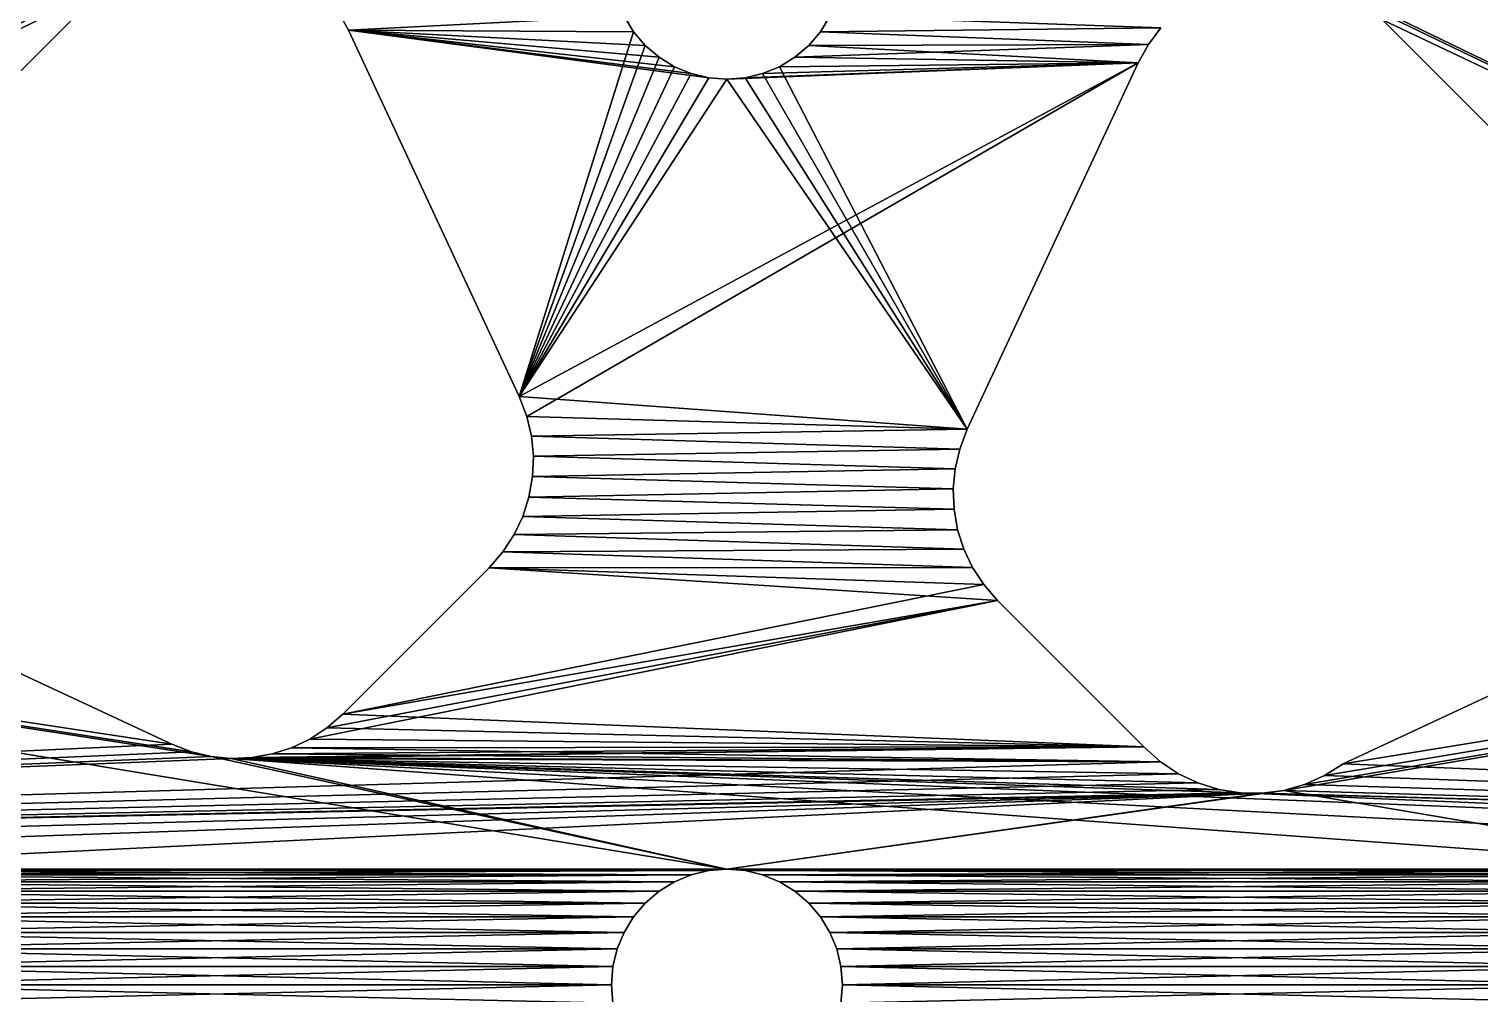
# Model space of a CAD drawing. Header units: millimetres. Extents: x -48.7 to 48.7, y -48.7 to 48.7.
# Drawn here: x -9.21 to 9.94, y -0.12 to 12.61 of the extents above; entities that cross this region are included whole.
import ezdxf

# ---------------------------------------------------------------- set-up
doc = ezdxf.new("R2010")
doc.units = ezdxf.units.MM
doc.header["$LTSCALE"] = 65.185185
for name, color, linetype in [('1', 7, 'CONTINUOUS'), ('101', 7, 'CONTINUOUS'), ('102', 7, 'CONTINUOUS'), ('103', 7, 'CONTINUOUS'), ('104', 7, 'CONTINUOUS'), ('106', 7, 'CONTINUOUS'), ('107', 7, 'CONTINUOUS'), ('108', 7, 'CONTINUOUS'), ('109', 7, 'CONTINUOUS'), ('110', 7, 'CONTINUOUS'), ('111', 7, 'CONTINUOUS'), ('112', 7, 'CONTINUOUS'), ('113', 7, 'CONTINUOUS'), ('114', 7, 'CONTINUOUS'), ('115', 7, 'CONTINUOUS'), ('119', 7, 'CONTINUOUS'), ('125', 7, 'CONTINUOUS'), ('2', 7, 'CONTINUOUS'), ('51', 7, 'CONTINUOUS'), ('67', 7, 'CONTINUOUS'), ('68', 7, 'CONTINUOUS')]:
    doc.layers.add(name, color=color, linetype=linetype)

msp = doc.modelspace()

# ---------------------------------------------------------------- linework, layer by layer
at = {"layer": '1', "linetype": 'CONTINUOUS'}
for points in [[(-7.731, 20.18), (-13.177, 7.97), (-20.125, 7.298), (-7.731, 20.18)], [(-13.063, 8.212), (-13.177, 7.97), (-7.731, 20.18), (-13.063, 8.212)], [(-12.914, 8.44), (-13.063, 8.212), (-7.731, 20.18), (-12.914, 8.44)], [(-12.73, 8.653), (-12.914, 8.44), (-7.731, 20.18), (-12.73, 8.653)], [(-8.221, 13.162), (-12.73, 8.653), (-7.731, 20.18), (-8.221, 13.162)], [(0.239, 20.061), (0.471, 20.117), (20.125, 7.298), (0.239, 20.061)], [(20.125, 7.298), (0.471, 20.117), (7.731, 20.18), (20.125, 7.298)], [(0, 20.042), (0.239, 20.061), (20.125, 7.298), (0, 20.042)], [(8.212, 13.063), (0, 20.042), (20.125, 7.298), (8.212, 13.063)], [(8.44, 12.914), (8.212, 13.063), (20.125, 7.298), (8.44, 12.914)], [(-5.132, 12.838), (-1.359, 12.779), (-4.994, 12.593), (-5.132, 12.838)], [(8.653, 12.73), (8.44, 12.914), (20.125, 7.298), (8.653, 12.73)], [(-1.359, 12.779), (-1.233, 12.573), (-4.994, 12.593), (-1.359, 12.779)], [(1.233, 12.573), (1.359, 12.779), (5.726, 12.624), (1.233, 12.573)], [(13.162, 8.221), (8.653, 12.73), (20.125, 7.298), (13.162, 8.221)], [(-0.471, 12.02), (-0.239, 11.964), (-4.994, 12.593), (-0.471, 12.02)], [(-4.994, 12.593), (-0.239, 11.964), (-2.741, 7.761), (-4.994, 12.593)], [(-0.693, 12.112), (-0.471, 12.02), (-4.994, 12.593), (-0.693, 12.112)], [(-0.895, 12.236), (-0.693, 12.112), (-4.994, 12.593), (-0.895, 12.236)], [(-1.079, 12.393), (-0.895, 12.236), (-4.994, 12.593), (-1.079, 12.393)], [(-1.233, 12.573), (-1.079, 12.393), (-4.994, 12.593), (-1.233, 12.573)], [(1.079, 12.393), (1.233, 12.573), (5.563, 12.406), (1.079, 12.393)], [(5.563, 12.406), (1.233, 12.573), (5.726, 12.624), (5.563, 12.406)], [(0.895, 12.236), (1.079, 12.393), (5.426, 12.161), (0.895, 12.236)], [(5.426, 12.161), (1.079, 12.393), (5.563, 12.406), (5.426, 12.161)], [(0.471, 12.02), (0.693, 12.112), (3.172, 7.329), (0.471, 12.02)], [(0.693, 12.112), (0.895, 12.236), (5.426, 12.161), (0.693, 12.112)], [(3.172, 7.329), (0.693, 12.112), (5.426, 12.161), (3.172, 7.329)], [(-0.239, 11.964), (0, 11.946), (-2.741, 7.761), (-0.239, 11.964)], [(0, 11.946), (3.172, 7.329), (-2.741, 7.761), (0, 11.946)], [(0, 11.946), (0.239, 11.964), (3.172, 7.329), (0, 11.946)], [(0.239, 11.964), (0.471, 12.02), (3.172, 7.329), (0.239, 11.964)], [(-13.47, 1.524), (-43.439, 8.654), (0, 1.524), (-13.47, 1.524)], [(0, 1.524), (-43.439, 8.654), (-6.806, 3.012), (0, 1.524)], [(-6.806, 3.012), (-43.439, 8.654), (-7.068, 3.074), (-6.806, 3.012)], [(-7.068, 3.074), (-43.439, 8.654), (-7.329, 3.172), (-7.068, 3.074)], [(-7.329, 3.172), (-43.439, 8.654), (-12.161, 5.426), (-7.329, 3.172)], [(-2.741, 7.761), (3.172, 7.329), (-2.643, 7.499), (-2.741, 7.761)], [(-2.643, 7.499), (3.172, 7.329), (-2.58, 7.237), (-2.643, 7.499)], [(3.172, 7.329), (3.074, 7.068), (-2.58, 7.237), (3.172, 7.329)], [(-2.58, 7.237), (3.074, 7.068), (-2.555, 6.974), (-2.58, 7.237)], [(-2.555, 6.974), (3.012, 6.806), (-2.566, 6.704), (-2.555, 6.974)], [(3.074, 7.068), (3.012, 6.806), (-2.555, 6.974), (3.074, 7.068)], [(-2.566, 6.704), (2.986, 6.542), (-2.614, 6.434), (-2.566, 6.704)], [(3.012, 6.806), (2.986, 6.542), (-2.566, 6.704), (3.012, 6.806)], [(2.986, 6.542), (2.997, 6.273), (-2.614, 6.434), (2.986, 6.542)], [(-2.614, 6.434), (2.997, 6.273), (-2.695, 6.177), (-2.614, 6.434)], [(-2.695, 6.177), (3.045, 6.003), (-2.809, 5.938), (-2.695, 6.177)], [(2.997, 6.273), (3.045, 6.003), (-2.695, 6.177), (2.997, 6.273)], [(-2.809, 5.938), (3.126, 5.746), (-2.958, 5.713), (-2.809, 5.938)], [(3.045, 6.003), (3.126, 5.746), (-2.809, 5.938), (3.045, 6.003)], [(3.126, 5.746), (3.241, 5.507), (-2.958, 5.713), (3.126, 5.746)], [(-2.958, 5.713), (3.241, 5.507), (-3.14, 5.501), (-2.958, 5.713)], [(-3.14, 5.501), (3.571, 5.07), (-5.07, 3.571), (-3.14, 5.501)], [(3.241, 5.507), (3.389, 5.282), (-3.14, 5.501), (3.241, 5.507)], [(3.389, 5.282), (3.571, 5.07), (-3.14, 5.501), (3.389, 5.282)], [(3.571, 5.07), (5.501, 3.14), (-5.07, 3.571), (3.571, 5.07)], [(12.593, 4.994), (43.2, 1.524), (8.135, 2.915), (12.593, 4.994)], [(-5.07, 3.571), (5.501, 3.14), (-5.282, 3.389), (-5.07, 3.571)], [(-5.282, 3.389), (5.501, 3.14), (-5.507, 3.241), (-5.282, 3.389)], [(-5.746, 3.126), (5.721, 2.943), (-6.003, 3.045), (-5.746, 3.126)], [(-5.507, 3.241), (5.501, 3.14), (-5.746, 3.126), (-5.507, 3.241)], [(5.501, 3.14), (5.721, 2.943), (-5.746, 3.126), (5.501, 3.14)], [(-6.542, 2.986), (0, 1.524), (-6.806, 3.012), (-6.542, 2.986)], [(-6.273, 2.997), (5.721, 2.943), (-6.542, 2.986), (-6.273, 2.997)], [(30.5, 1.524), (21.567, 1.524), (-6.542, 2.986), (30.5, 1.524)], [(21.567, 1.524), (13.47, 1.524), (-6.542, 2.986), (21.567, 1.524)], [(6.776, 2.531), (30.5, 1.524), (-6.542, 2.986), (6.776, 2.531)], [(13.47, 1.524), (0, 1.524), (-6.542, 2.986), (13.47, 1.524)], [(6.492, 2.576), (6.776, 2.531), (-6.542, 2.986), (6.492, 2.576)], [(6.214, 2.662), (6.492, 2.576), (-6.542, 2.986), (6.214, 2.662)], [(5.958, 2.784), (6.214, 2.662), (-6.542, 2.986), (5.958, 2.784)], [(5.721, 2.943), (5.958, 2.784), (-6.542, 2.986), (5.721, 2.943)], [(-6.003, 3.045), (5.721, 2.943), (-6.273, 2.997), (-6.003, 3.045)], [(8.135, 2.915), (43.2, 1.524), (7.885, 2.759), (8.135, 2.915)], [(7.885, 2.759), (43.2, 1.524), (7.625, 2.643), (7.885, 2.759)], [(43.2, 1.524), (30.5, 1.524), (6.776, 2.531), (43.2, 1.524)], [(7.063, 2.528), (43.2, 1.524), (6.776, 2.531), (7.063, 2.528)], [(7.351, 2.565), (43.2, 1.524), (7.063, 2.528), (7.351, 2.565)], [(7.625, 2.643), (43.2, 1.524), (7.351, 2.565), (7.625, 2.643)], [(-13.231, 1.506), (-13.47, 1.524), (-0.239, 1.506), (-13.231, 1.506)], [(-0.239, 1.506), (-13.47, 1.524), (0, 1.524), (-0.239, 1.506)], [(-13, 1.45), (-13.231, 1.506), (-0.471, 1.45), (-13, 1.45)], [(-0.471, 1.45), (-13.231, 1.506), (-0.239, 1.506), (-0.471, 1.45)], [(-12.777, 1.358), (-13, 1.45), (-0.693, 1.358), (-12.777, 1.358)], [(-0.693, 1.358), (-13, 1.45), (-0.471, 1.45), (-0.693, 1.358)], [(-12.575, 1.234), (-12.777, 1.358), (-0.895, 1.234), (-12.575, 1.234)], [(-0.895, 1.234), (-12.777, 1.358), (-0.693, 1.358), (-0.895, 1.234)], [(13.47, 1.524), (13.231, 1.506), (0, 1.524), (13.47, 1.524)], [(0, 1.524), (13.231, 1.506), (0.239, 1.506), (0, 1.524)], [(13.231, 1.506), (13, 1.45), (0.239, 1.506), (13.231, 1.506)], [(0.239, 1.506), (13, 1.45), (0.471, 1.45), (0.239, 1.506)], [(13, 1.45), (12.777, 1.358), (0.471, 1.45), (13, 1.45)], [(0.471, 1.45), (12.777, 1.358), (0.693, 1.358), (0.471, 1.45)], [(12.777, 1.358), (12.575, 1.234), (0.693, 1.358), (12.777, 1.358)], [(0.693, 1.358), (12.575, 1.234), (0.895, 1.234), (0.693, 1.358)], [(-12.392, 1.077), (-12.575, 1.234), (-1.079, 1.077), (-12.392, 1.077)], [(-1.079, 1.077), (-12.575, 1.234), (-0.895, 1.234), (-1.079, 1.077)], [(12.575, 1.234), (12.392, 1.077), (0.895, 1.234), (12.575, 1.234)], [(0.895, 1.234), (12.392, 1.077), (1.079, 1.077), (0.895, 1.234)], [(-12.237, 0.897), (-12.392, 1.077), (-1.233, 0.897), (-12.237, 0.897)], [(-1.233, 0.897), (-12.392, 1.077), (-1.079, 1.077), (-1.233, 0.897)], [(12.392, 1.077), (12.237, 0.897), (1.079, 1.077), (12.392, 1.077)], [(1.079, 1.077), (12.237, 0.897), (1.233, 0.897), (1.079, 1.077)], [(-12.112, 0.691), (-12.237, 0.897), (-1.359, 0.691), (-12.112, 0.691)], [(-1.359, 0.691), (-12.237, 0.897), (-1.233, 0.897), (-1.359, 0.691)], [(12.237, 0.897), (12.112, 0.691), (1.233, 0.897), (12.237, 0.897)], [(1.233, 0.897), (12.112, 0.691), (1.359, 0.691), (1.233, 0.897)], [(-12.02, 0.472), (-12.112, 0.691), (-1.45, 0.472), (-12.02, 0.472)], [(-1.45, 0.472), (-12.112, 0.691), (-1.359, 0.691), (-1.45, 0.472)], [(12.112, 0.691), (12.02, 0.472), (1.359, 0.691), (12.112, 0.691)], [(1.359, 0.691), (12.02, 0.472), (1.45, 0.472), (1.359, 0.691)], [(-11.965, 0.242), (-12.02, 0.472), (-1.505, 0.242), (-11.965, 0.242)], [(-1.505, 0.242), (-12.02, 0.472), (-1.45, 0.472), (-1.505, 0.242)], [(12.02, 0.472), (11.965, 0.242), (1.45, 0.472), (12.02, 0.472)], [(1.45, 0.472), (11.965, 0.242), (1.505, 0.242), (1.45, 0.472)], [(-11.945, 0), (-11.965, 0.242), (-1.525, 0), (-11.945, 0)], [(-1.525, 0), (-11.965, 0.242), (-1.505, 0.242), (-1.525, 0)], [(11.965, 0.242), (11.945, 0), (1.505, 0.242), (11.965, 0.242)], [(11.945, 0), (1.525, 0), (1.505, 0.242), (11.945, 0)], [(-11.965, -0.242), (-11.945, 0), (-1.505, -0.242), (-11.965, -0.242)], [(-1.505, -0.242), (-11.945, 0), (-1.525, 0), (-1.505, -0.242)], [(1.525, 0), (11.965, -0.242), (1.505, -0.242), (1.525, 0)], [(11.945, 0), (11.965, -0.242), (1.525, 0), (11.945, 0)]]:
    msp.add_3dface(points, dxfattribs=at)
at = {"layer": '101', "linetype": 'CONTINUOUS'}
for points in [[(3.074, 7.068), (3.172, 7.329), (3.074, 7.068, 3.175), (3.074, 7.068)], [(3.172, 7.329), (3.172, 7.329, 3.175), (3.074, 7.068, 3.175), (3.172, 7.329)], [(3.012, 6.806), (3.074, 7.068), (3.012, 6.806, 3.175), (3.012, 6.806)], [(3.074, 7.068), (3.074, 7.068, 3.175), (3.012, 6.806, 3.175), (3.074, 7.068)], [(2.986, 6.542), (3.012, 6.806), (2.986, 6.542, 3.175), (2.986, 6.542)], [(3.012, 6.806), (3.012, 6.806, 3.175), (2.986, 6.542, 3.175), (3.012, 6.806)], [(2.997, 6.273), (2.986, 6.542), (2.997, 6.273, 3.175), (2.997, 6.273)], [(2.986, 6.542), (2.986, 6.542, 3.175), (2.997, 6.273, 3.175), (2.986, 6.542)], [(3.045, 6.003), (2.997, 6.273), (3.045, 6.003, 3.175), (3.045, 6.003)], [(2.997, 6.273), (2.997, 6.273, 3.175), (3.045, 6.003, 3.175), (2.997, 6.273)], [(3.126, 5.746), (3.045, 6.003), (3.126, 5.746, 3.175), (3.126, 5.746)], [(3.045, 6.003), (3.045, 6.003, 3.175), (3.126, 5.746, 3.175), (3.045, 6.003)], [(3.241, 5.507), (3.126, 5.746), (3.241, 5.507, 3.175), (3.241, 5.507)], [(3.126, 5.746), (3.126, 5.746, 3.175), (3.241, 5.507, 3.175), (3.126, 5.746)], [(3.389, 5.282), (3.241, 5.507), (3.389, 5.282, 3.175), (3.389, 5.282)], [(3.241, 5.507), (3.241, 5.507, 3.175), (3.389, 5.282, 3.175), (3.241, 5.507)], [(3.571, 5.07), (3.389, 5.282), (3.571, 5.07, 3.175), (3.571, 5.07)], [(3.571, 5.07, 3.175), (3.389, 5.282), (3.389, 5.282, 3.175), (3.571, 5.07, 3.175)]]:
    msp.add_3dface(points, dxfattribs=at)
at = {"layer": '102', "linetype": 'CONTINUOUS'}
for points in [[(3.172, 7.329), (5.426, 12.161), (3.172, 7.329, 3.175), (3.172, 7.329)], [(5.426, 12.161), (5.426, 12.161, 3.175), (3.172, 7.329, 3.175), (5.426, 12.161)]]:
    msp.add_3dface(points, dxfattribs=at)
at = {"layer": '103', "linetype": 'CONTINUOUS'}
for points in [[(5.563, 12.406), (5.726, 12.624), (5.563, 12.406, 3.175), (5.563, 12.406)], [(5.726, 12.624), (5.726, 12.624, 3.175), (5.563, 12.406, 3.175), (5.726, 12.624)], [(5.426, 12.161), (5.563, 12.406), (5.426, 12.161, 3.175), (5.426, 12.161)], [(5.563, 12.406), (5.563, 12.406, 3.175), (5.426, 12.161, 3.175), (5.563, 12.406)]]:
    msp.add_3dface(points, dxfattribs=at)
at = {"layer": '104', "linetype": 'CONTINUOUS'}
for points in [[(8.653, 12.73), (13.162, 8.221), (8.653, 12.73, 3.175), (8.653, 12.73)], [(13.162, 8.221), (13.162, 8.221, 3.175), (8.653, 12.73, 3.175), (13.162, 8.221)]]:
    msp.add_3dface(points, dxfattribs=at)
at = {"layer": '106', "linetype": 'CONTINUOUS'}
for points in [[(12.593, 4.994), (8.135, 2.915), (12.593, 4.994, 3.175), (12.593, 4.994)], [(8.135, 2.915), (8.135, 2.915, 3.175), (12.593, 4.994, 3.175), (8.135, 2.915)]]:
    msp.add_3dface(points, dxfattribs=at)
at = {"layer": '107', "linetype": 'CONTINUOUS'}
for points in [[(5.721, 2.943), (5.501, 3.14), (5.721, 2.943, 3.175), (5.721, 2.943)], [(5.501, 3.14), (5.501, 3.14, 3.175), (5.721, 2.943, 3.175), (5.501, 3.14)], [(5.958, 2.784), (5.721, 2.943), (5.958, 2.784, 3.175), (5.958, 2.784)], [(5.721, 2.943), (5.721, 2.943, 3.175), (5.958, 2.784, 3.175), (5.721, 2.943)], [(8.135, 2.915), (7.885, 2.759), (8.135, 2.915, 3.175), (8.135, 2.915)], [(7.885, 2.759), (7.885, 2.759, 3.175), (8.135, 2.915, 3.175), (7.885, 2.759)], [(6.214, 2.662), (5.958, 2.784), (6.214, 2.662, 3.175), (6.214, 2.662)], [(5.958, 2.784), (5.958, 2.784, 3.175), (6.214, 2.662, 3.175), (5.958, 2.784)], [(7.885, 2.759), (7.625, 2.643), (7.885, 2.759, 3.175), (7.885, 2.759)], [(7.625, 2.643), (7.625, 2.643, 3.175), (7.885, 2.759, 3.175), (7.625, 2.643)], [(6.492, 2.576), (6.214, 2.662), (6.492, 2.576, 3.175), (6.492, 2.576)], [(6.214, 2.662), (6.214, 2.662, 3.175), (6.492, 2.576, 3.175), (6.214, 2.662)], [(6.776, 2.531), (6.492, 2.576), (6.776, 2.531, 3.175), (6.776, 2.531)], [(6.492, 2.576), (6.492, 2.576, 3.175), (6.776, 2.531, 3.175), (6.492, 2.576)], [(7.063, 2.528), (6.776, 2.531), (7.063, 2.528, 3.175), (7.063, 2.528)], [(6.776, 2.531), (6.776, 2.531, 3.175), (7.063, 2.528, 3.175), (6.776, 2.531)], [(7.351, 2.565), (7.063, 2.528), (7.351, 2.565, 3.175), (7.351, 2.565)], [(7.063, 2.528), (7.063, 2.528, 3.175), (7.351, 2.565, 3.175), (7.063, 2.528)], [(7.625, 2.643), (7.351, 2.565), (7.625, 2.643, 3.175), (7.625, 2.643)], [(7.351, 2.565), (7.351, 2.565, 3.175), (7.625, 2.643, 3.175), (7.351, 2.565)]]:
    msp.add_3dface(points, dxfattribs=at)
at = {"layer": '108', "linetype": 'CONTINUOUS'}
for points in [[(5.501, 3.14), (3.571, 5.07), (3.571, 5.07, 3.175), (5.501, 3.14)], [(5.501, 3.14), (3.571, 5.07, 3.175), (5.501, 3.14, 3.175), (5.501, 3.14)]]:
    msp.add_3dface(points, dxfattribs=at)
at = {"layer": '109', "linetype": 'CONTINUOUS'}
for points in [[(-12.73, 8.653), (-8.221, 13.162), (-12.73, 8.653, 3.175), (-12.73, 8.653)], [(-12.73, 8.653, 3.175), (-8.221, 13.162), (-8.221, 13.162, 3.175), (-12.73, 8.653, 3.175)]]:
    msp.add_3dface(points, dxfattribs=at)
at = {"layer": '110', "linetype": 'CONTINUOUS'}
for points in [[(-5.132, 12.838), (-4.994, 12.593), (-5.132, 12.838, 3.175), (-5.132, 12.838)], [(-4.994, 12.593), (-4.994, 12.593, 3.175), (-5.132, 12.838, 3.175), (-4.994, 12.593)]]:
    msp.add_3dface(points, dxfattribs=at)
at = {"layer": '111', "linetype": 'CONTINUOUS'}
for points in [[(-4.994, 12.593), (-2.741, 7.761), (-4.994, 12.593, 3.175), (-4.994, 12.593)], [(-2.741, 7.761), (-2.741, 7.761, 3.175), (-4.994, 12.593, 3.175), (-2.741, 7.761)]]:
    msp.add_3dface(points, dxfattribs=at)
at = {"layer": '112', "linetype": 'CONTINUOUS'}
for points in [[(-2.741, 7.761), (-2.643, 7.499), (-2.741, 7.761, 3.175), (-2.741, 7.761)], [(-2.643, 7.499), (-2.643, 7.499, 3.175), (-2.741, 7.761, 3.175), (-2.643, 7.499)], [(-2.643, 7.499), (-2.58, 7.237), (-2.643, 7.499, 3.175), (-2.643, 7.499)], [(-2.58, 7.237), (-2.58, 7.237, 3.175), (-2.643, 7.499, 3.175), (-2.58, 7.237)], [(-2.58, 7.237), (-2.555, 6.974), (-2.58, 7.237, 3.175), (-2.58, 7.237)], [(-2.555, 6.974), (-2.555, 6.974, 3.175), (-2.58, 7.237, 3.175), (-2.555, 6.974)], [(-2.555, 6.974), (-2.566, 6.704), (-2.555, 6.974, 3.175), (-2.555, 6.974)], [(-2.566, 6.704), (-2.566, 6.704, 3.175), (-2.555, 6.974, 3.175), (-2.566, 6.704)], [(-2.566, 6.704), (-2.614, 6.434), (-2.566, 6.704, 3.175), (-2.566, 6.704)], [(-2.614, 6.434), (-2.614, 6.434, 3.175), (-2.566, 6.704, 3.175), (-2.614, 6.434)], [(-2.614, 6.434), (-2.695, 6.177), (-2.614, 6.434, 3.175), (-2.614, 6.434)], [(-2.695, 6.177), (-2.695, 6.177, 3.175), (-2.614, 6.434, 3.175), (-2.695, 6.177)], [(-2.695, 6.177), (-2.809, 5.938), (-2.695, 6.177, 3.175), (-2.695, 6.177)], [(-2.809, 5.938), (-2.809, 5.938, 3.175), (-2.695, 6.177, 3.175), (-2.809, 5.938)], [(-2.809, 5.938), (-2.958, 5.713), (-2.809, 5.938, 3.175), (-2.809, 5.938)], [(-2.958, 5.713), (-2.958, 5.713, 3.175), (-2.809, 5.938, 3.175), (-2.958, 5.713)], [(-2.958, 5.713), (-3.14, 5.501), (-2.958, 5.713, 3.175), (-2.958, 5.713)], [(-3.14, 5.501), (-3.14, 5.501, 3.175), (-2.958, 5.713, 3.175), (-3.14, 5.501)]]:
    msp.add_3dface(points, dxfattribs=at)
at = {"layer": '113', "linetype": 'CONTINUOUS'}
for points in [[(-3.14, 5.501), (-5.07, 3.571), (-5.07, 3.571, 3.175), (-3.14, 5.501)], [(-3.14, 5.501), (-5.07, 3.571, 3.175), (-3.14, 5.501, 3.175), (-3.14, 5.501)]]:
    msp.add_3dface(points, dxfattribs=at)
at = {"layer": '114', "linetype": 'CONTINUOUS'}
for points in [[(-5.07, 3.571), (-5.282, 3.389), (-5.07, 3.571, 3.175), (-5.07, 3.571)], [(-5.282, 3.389), (-5.282, 3.389, 3.175), (-5.07, 3.571, 3.175), (-5.282, 3.389)], [(-5.282, 3.389), (-5.507, 3.241), (-5.282, 3.389, 3.175), (-5.282, 3.389)], [(-5.507, 3.241), (-5.507, 3.241, 3.175), (-5.282, 3.389, 3.175), (-5.507, 3.241)], [(-7.068, 3.074), (-7.329, 3.172), (-7.068, 3.074, 3.175), (-7.068, 3.074)], [(-7.329, 3.172), (-7.329, 3.172, 3.175), (-7.068, 3.074, 3.175), (-7.329, 3.172)], [(-6.806, 3.012), (-7.068, 3.074), (-6.806, 3.012, 3.175), (-6.806, 3.012)], [(-7.068, 3.074), (-7.068, 3.074, 3.175), (-6.806, 3.012, 3.175), (-7.068, 3.074)], [(-5.746, 3.126), (-6.003, 3.045), (-5.746, 3.126, 3.175), (-5.746, 3.126)], [(-6.003, 3.045), (-6.003, 3.045, 3.175), (-5.746, 3.126, 3.175), (-6.003, 3.045)], [(-5.507, 3.241), (-5.746, 3.126), (-5.507, 3.241, 3.175), (-5.507, 3.241)], [(-5.746, 3.126), (-5.746, 3.126, 3.175), (-5.507, 3.241, 3.175), (-5.746, 3.126)], [(-6.542, 2.986), (-6.806, 3.012), (-6.542, 2.986, 3.175), (-6.542, 2.986)], [(-6.806, 3.012), (-6.806, 3.012, 3.175), (-6.542, 2.986, 3.175), (-6.806, 3.012)], [(-6.273, 2.997), (-6.542, 2.986), (-6.273, 2.997, 3.175), (-6.273, 2.997)], [(-6.542, 2.986), (-6.542, 2.986, 3.175), (-6.273, 2.997, 3.175), (-6.542, 2.986)], [(-6.003, 3.045), (-6.273, 2.997), (-6.003, 3.045, 3.175), (-6.003, 3.045)], [(-6.273, 2.997), (-6.273, 2.997, 3.175), (-6.003, 3.045, 3.175), (-6.273, 2.997)]]:
    msp.add_3dface(points, dxfattribs=at)
at = {"layer": '115', "linetype": 'CONTINUOUS'}
for points in [[(-7.329, 3.172), (-12.161, 5.426), (-7.329, 3.172, 3.175), (-7.329, 3.172)], [(-12.161, 5.426), (-12.161, 5.426, 3.175), (-7.329, 3.172, 3.175), (-12.161, 5.426)]]:
    msp.add_3dface(points, dxfattribs=at)
at = {"layer": '119', "linetype": 'CONTINUOUS'}
for points in [[(-7.731, 20.18), (-20.125, 7.298), (-7.731, 20.18, 3.175), (-7.731, 20.18)], [(-20.125, 7.298), (-20.125, 7.298, 3.175), (-7.731, 20.18, 3.175), (-20.125, 7.298)]]:
    msp.add_3dface(points, dxfattribs=at)
at = {"layer": '125', "linetype": 'CONTINUOUS'}
for points in [[(20.125, 7.298), (7.731, 20.18), (20.125, 7.298, 3.175), (20.125, 7.298)], [(20.125, 7.298, 3.175), (7.731, 20.18), (7.731, 20.18, 3.175), (20.125, 7.298, 3.175)]]:
    msp.add_3dface(points, dxfattribs=at)
at = {"layer": '2', "linetype": 'CONTINUOUS'}
for points in [[(-20.125, 7.298, 3.175), (-0.471, 20.117, 3.175), (-7.731, 20.18, 3.175), (-20.125, 7.298, 3.175)], [(-0.239, 20.061, 3.175), (-0.471, 20.117, 3.175), (-20.125, 7.298, 3.175), (-0.239, 20.061, 3.175)], [(13.494, 7.781, 3.175), (13.609, 7.539, 3.175), (7.731, 20.18, 3.175), (13.494, 7.781, 3.175)], [(13.609, 7.539, 3.175), (20.125, 7.298, 3.175), (7.731, 20.18, 3.175), (13.609, 7.539, 3.175)], [(13.345, 8.008, 3.175), (13.494, 7.781, 3.175), (7.731, 20.18, 3.175), (13.345, 8.008, 3.175)], [(13.162, 8.221, 3.175), (13.345, 8.008, 3.175), (7.731, 20.18, 3.175), (13.162, 8.221, 3.175)], [(8.653, 12.73, 3.175), (13.162, 8.221, 3.175), (7.731, 20.18, 3.175), (8.653, 12.73, 3.175)], [(0, 20.042, 3.175), (-0.239, 20.061, 3.175), (-20.125, 7.298, 3.175), (0, 20.042, 3.175)], [(-7.781, 13.494, 3.175), (0, 20.042, 3.175), (-20.125, 7.298, 3.175), (-7.781, 13.494, 3.175)], [(-8.008, 13.345, 3.175), (-7.781, 13.494, 3.175), (-20.125, 7.298, 3.175), (-8.008, 13.345, 3.175)], [(-8.221, 13.162, 3.175), (-8.008, 13.345, 3.175), (-20.125, 7.298, 3.175), (-8.221, 13.162, 3.175)], [(-12.73, 8.653, 3.175), (-8.221, 13.162, 3.175), (-20.125, 7.298, 3.175), (-12.73, 8.653, 3.175)], [(-4.994, 12.593, 3.175), (-1.359, 12.779, 3.175), (-5.132, 12.838, 3.175), (-4.994, 12.593, 3.175)], [(-1.233, 12.573, 3.175), (-1.359, 12.779, 3.175), (-4.994, 12.593, 3.175), (-1.233, 12.573, 3.175)], [(1.359, 12.779, 3.175), (1.233, 12.573, 3.175), (5.726, 12.624, 3.175), (1.359, 12.779, 3.175)], [(-2.741, 7.761, 3.175), (-1.233, 12.573, 3.175), (-4.994, 12.593, 3.175), (-2.741, 7.761, 3.175)], [(-1.079, 12.393, 3.175), (-1.233, 12.573, 3.175), (-2.741, 7.761, 3.175), (-1.079, 12.393, 3.175)], [(1.233, 12.573, 3.175), (1.079, 12.393, 3.175), (5.563, 12.406, 3.175), (1.233, 12.573, 3.175)], [(5.726, 12.624, 3.175), (1.233, 12.573, 3.175), (5.563, 12.406, 3.175), (5.726, 12.624, 3.175)], [(-0.895, 12.236, 3.175), (-1.079, 12.393, 3.175), (-2.741, 7.761, 3.175), (-0.895, 12.236, 3.175)], [(1.079, 12.393, 3.175), (0.895, 12.236, 3.175), (5.563, 12.406, 3.175), (1.079, 12.393, 3.175)], [(5.563, 12.406, 3.175), (0.895, 12.236, 3.175), (5.426, 12.161, 3.175), (5.563, 12.406, 3.175)], [(-0.693, 12.112, 3.175), (-0.895, 12.236, 3.175), (-2.741, 7.761, 3.175), (-0.693, 12.112, 3.175)], [(5.426, 12.161, 3.175), (0, 11.946, 3.175), (-2.741, 7.761, 3.175), (5.426, 12.161, 3.175)], [(-2.643, 7.499, 3.175), (5.426, 12.161, 3.175), (-2.741, 7.761, 3.175), (-2.643, 7.499, 3.175)], [(-0.471, 12.02, 3.175), (-0.693, 12.112, 3.175), (-2.741, 7.761, 3.175), (-0.471, 12.02, 3.175)], [(3.172, 7.329, 3.175), (5.426, 12.161, 3.175), (-2.643, 7.499, 3.175), (3.172, 7.329, 3.175)], [(0.239, 11.964, 3.175), (0, 11.946, 3.175), (5.426, 12.161, 3.175), (0.239, 11.964, 3.175)], [(0.471, 12.02, 3.175), (0.239, 11.964, 3.175), (5.426, 12.161, 3.175), (0.471, 12.02, 3.175)], [(0.693, 12.112, 3.175), (0.471, 12.02, 3.175), (5.426, 12.161, 3.175), (0.693, 12.112, 3.175)], [(0.895, 12.236, 3.175), (0.693, 12.112, 3.175), (5.426, 12.161, 3.175), (0.895, 12.236, 3.175)], [(-0.239, 11.964, 3.175), (-0.471, 12.02, 3.175), (-2.741, 7.761, 3.175), (-0.239, 11.964, 3.175)], [(0, 11.946, 3.175), (-0.239, 11.964, 3.175), (-2.741, 7.761, 3.175), (0, 11.946, 3.175)], [(13.47, 1.524, 3.175), (43.439, 8.654, 3.175), (7.351, 2.565, 3.175), (13.47, 1.524, 3.175)], [(7.351, 2.565, 3.175), (43.439, 8.654, 3.175), (7.625, 2.643, 3.175), (7.351, 2.565, 3.175)], [(7.625, 2.643, 3.175), (43.439, 8.654, 3.175), (7.885, 2.759, 3.175), (7.625, 2.643, 3.175)], [(7.885, 2.759, 3.175), (43.439, 8.654, 3.175), (8.135, 2.915, 3.175), (7.885, 2.759, 3.175)], [(8.135, 2.915, 3.175), (43.439, 8.654, 3.175), (12.593, 4.994, 3.175), (8.135, 2.915, 3.175)], [(-2.58, 7.237, 3.175), (3.172, 7.329, 3.175), (-2.643, 7.499, 3.175), (-2.58, 7.237, 3.175)], [(3.074, 7.068, 3.175), (3.172, 7.329, 3.175), (-2.58, 7.237, 3.175), (3.074, 7.068, 3.175)], [(-2.555, 6.974, 3.175), (3.074, 7.068, 3.175), (-2.58, 7.237, 3.175), (-2.555, 6.974, 3.175)], [(-2.566, 6.704, 3.175), (3.012, 6.806, 3.175), (-2.555, 6.974, 3.175), (-2.566, 6.704, 3.175)], [(3.012, 6.806, 3.175), (3.074, 7.068, 3.175), (-2.555, 6.974, 3.175), (3.012, 6.806, 3.175)], [(-2.614, 6.434, 3.175), (2.986, 6.542, 3.175), (-2.566, 6.704, 3.175), (-2.614, 6.434, 3.175)], [(2.986, 6.542, 3.175), (3.012, 6.806, 3.175), (-2.566, 6.704, 3.175), (2.986, 6.542, 3.175)], [(2.997, 6.273, 3.175), (2.986, 6.542, 3.175), (-2.614, 6.434, 3.175), (2.997, 6.273, 3.175)], [(-2.695, 6.177, 3.175), (2.997, 6.273, 3.175), (-2.614, 6.434, 3.175), (-2.695, 6.177, 3.175)], [(-2.809, 5.938, 3.175), (3.045, 6.003, 3.175), (-2.695, 6.177, 3.175), (-2.809, 5.938, 3.175)], [(3.045, 6.003, 3.175), (2.997, 6.273, 3.175), (-2.695, 6.177, 3.175), (3.045, 6.003, 3.175)], [(-2.958, 5.713, 3.175), (3.126, 5.746, 3.175), (-2.809, 5.938, 3.175), (-2.958, 5.713, 3.175)], [(3.126, 5.746, 3.175), (3.045, 6.003, 3.175), (-2.809, 5.938, 3.175), (3.126, 5.746, 3.175)], [(3.241, 5.507, 3.175), (3.126, 5.746, 3.175), (-2.958, 5.713, 3.175), (3.241, 5.507, 3.175)], [(-3.14, 5.501, 3.175), (3.241, 5.507, 3.175), (-2.958, 5.713, 3.175), (-3.14, 5.501, 3.175)], [(-12.161, 5.426, 3.175), (-43.2, 1.524, 3.175), (-7.329, 3.172, 3.175), (-12.161, 5.426, 3.175)], [(-5.07, 3.571, 3.175), (3.389, 5.282, 3.175), (-3.14, 5.501, 3.175), (-5.07, 3.571, 3.175)], [(3.389, 5.282, 3.175), (3.241, 5.507, 3.175), (-3.14, 5.501, 3.175), (3.389, 5.282, 3.175)], [(3.571, 5.07, 3.175), (3.389, 5.282, 3.175), (-5.07, 3.571, 3.175), (3.571, 5.07, 3.175)], [(5.501, 3.14, 3.175), (3.571, 5.07, 3.175), (-5.507, 3.241, 3.175), (5.501, 3.14, 3.175)], [(-5.507, 3.241, 3.175), (3.571, 5.07, 3.175), (-5.282, 3.389, 3.175), (-5.507, 3.241, 3.175)], [(-5.282, 3.389, 3.175), (3.571, 5.07, 3.175), (-5.07, 3.571, 3.175), (-5.282, 3.389, 3.175)], [(-7.329, 3.172, 3.175), (-43.2, 1.524, 3.175), (-7.068, 3.074, 3.175), (-7.329, 3.172, 3.175)], [(-7.068, 3.074, 3.175), (-43.2, 1.524, 3.175), (-6.806, 3.012, 3.175), (-7.068, 3.074, 3.175)], [(5.721, 2.943, 3.175), (5.501, 3.14, 3.175), (-6.542, 2.986, 3.175), (5.721, 2.943, 3.175)], [(-6.542, 2.986, 3.175), (5.501, 3.14, 3.175), (-6.273, 2.997, 3.175), (-6.542, 2.986, 3.175)], [(-6.273, 2.997, 3.175), (5.501, 3.14, 3.175), (-6.003, 3.045, 3.175), (-6.273, 2.997, 3.175)], [(-6.003, 3.045, 3.175), (5.501, 3.14, 3.175), (-5.746, 3.126, 3.175), (-6.003, 3.045, 3.175)], [(-5.746, 3.126, 3.175), (5.501, 3.14, 3.175), (-5.507, 3.241, 3.175), (-5.746, 3.126, 3.175)], [(-6.806, 3.012, 3.175), (-43.2, 1.524, 3.175), (-6.542, 2.986, 3.175), (-6.806, 3.012, 3.175)], [(-43.2, 1.524, 3.175), (5.721, 2.943, 3.175), (-6.542, 2.986, 3.175), (-43.2, 1.524, 3.175)], [(5.721, 2.943, 3.175), (-43.2, 1.524, 3.175), (5.958, 2.784, 3.175), (5.721, 2.943, 3.175)], [(5.958, 2.784, 3.175), (-43.2, 1.524, 3.175), (6.214, 2.662, 3.175), (5.958, 2.784, 3.175)], [(6.214, 2.662, 3.175), (-43.2, 1.524, 3.175), (6.492, 2.576, 3.175), (6.214, 2.662, 3.175)], [(6.492, 2.576, 3.175), (-43.2, 1.524, 3.175), (6.776, 2.531, 3.175), (6.492, 2.576, 3.175)], [(6.776, 2.531, 3.175), (-43.2, 1.524, 3.175), (7.063, 2.528, 3.175), (6.776, 2.531, 3.175)], [(-43.2, 1.524, 3.175), (-30.5, 1.524, 3.175), (7.063, 2.528, 3.175), (-43.2, 1.524, 3.175)], [(-30.5, 1.524, 3.175), (-21.567, 1.524, 3.175), (7.063, 2.528, 3.175), (-30.5, 1.524, 3.175)], [(-21.567, 1.524, 3.175), (-13.47, 1.524, 3.175), (7.063, 2.528, 3.175), (-21.567, 1.524, 3.175)], [(-13.47, 1.524, 3.175), (0, 1.524, 3.175), (7.063, 2.528, 3.175), (-13.47, 1.524, 3.175)], [(0, 1.524, 3.175), (13.47, 1.524, 3.175), (7.351, 2.565, 3.175), (0, 1.524, 3.175)], [(7.063, 2.528, 3.175), (0, 1.524, 3.175), (7.351, 2.565, 3.175), (7.063, 2.528, 3.175)], [(-13.47, 1.524, 3.175), (-13.231, 1.506, 3.175), (0, 1.524, 3.175), (-13.47, 1.524, 3.175)], [(0, 1.524, 3.175), (-13.231, 1.506, 3.175), (-0.239, 1.506, 3.175), (0, 1.524, 3.175)], [(-13.231, 1.506, 3.175), (-13, 1.45, 3.175), (-0.239, 1.506, 3.175), (-13.231, 1.506, 3.175)], [(-0.239, 1.506, 3.175), (-13, 1.45, 3.175), (-0.471, 1.45, 3.175), (-0.239, 1.506, 3.175)], [(-13, 1.45, 3.175), (-12.777, 1.358, 3.175), (-0.471, 1.45, 3.175), (-13, 1.45, 3.175)], [(-0.471, 1.45, 3.175), (-12.777, 1.358, 3.175), (-0.693, 1.358, 3.175), (-0.471, 1.45, 3.175)], [(-12.777, 1.358, 3.175), (-12.575, 1.234, 3.175), (-0.693, 1.358, 3.175), (-12.777, 1.358, 3.175)], [(-0.693, 1.358, 3.175), (-12.575, 1.234, 3.175), (-0.895, 1.234, 3.175), (-0.693, 1.358, 3.175)], [(0.239, 1.506, 3.175), (13.47, 1.524, 3.175), (0, 1.524, 3.175), (0.239, 1.506, 3.175)], [(13.231, 1.506, 3.175), (13.47, 1.524, 3.175), (0.239, 1.506, 3.175), (13.231, 1.506, 3.175)], [(0.471, 1.45, 3.175), (13.231, 1.506, 3.175), (0.239, 1.506, 3.175), (0.471, 1.45, 3.175)], [(13, 1.45, 3.175), (13.231, 1.506, 3.175), (0.471, 1.45, 3.175), (13, 1.45, 3.175)], [(0.693, 1.358, 3.175), (13, 1.45, 3.175), (0.471, 1.45, 3.175), (0.693, 1.358, 3.175)], [(12.777, 1.358, 3.175), (13, 1.45, 3.175), (0.693, 1.358, 3.175), (12.777, 1.358, 3.175)], [(0.895, 1.234, 3.175), (12.777, 1.358, 3.175), (0.693, 1.358, 3.175), (0.895, 1.234, 3.175)], [(12.575, 1.234, 3.175), (12.777, 1.358, 3.175), (0.895, 1.234, 3.175), (12.575, 1.234, 3.175)], [(-12.575, 1.234, 3.175), (-12.392, 1.077, 3.175), (-0.895, 1.234, 3.175), (-12.575, 1.234, 3.175)], [(-0.895, 1.234, 3.175), (-12.392, 1.077, 3.175), (-1.079, 1.077, 3.175), (-0.895, 1.234, 3.175)], [(1.079, 1.077, 3.175), (12.575, 1.234, 3.175), (0.895, 1.234, 3.175), (1.079, 1.077, 3.175)], [(12.392, 1.077, 3.175), (12.575, 1.234, 3.175), (1.079, 1.077, 3.175), (12.392, 1.077, 3.175)], [(-12.392, 1.077, 3.175), (-12.237, 0.897, 3.175), (-1.079, 1.077, 3.175), (-12.392, 1.077, 3.175)], [(-1.079, 1.077, 3.175), (-12.237, 0.897, 3.175), (-1.233, 0.897, 3.175), (-1.079, 1.077, 3.175)], [(1.233, 0.897, 3.175), (12.392, 1.077, 3.175), (1.079, 1.077, 3.175), (1.233, 0.897, 3.175)], [(12.237, 0.897, 3.175), (12.392, 1.077, 3.175), (1.233, 0.897, 3.175), (12.237, 0.897, 3.175)], [(-12.237, 0.897, 3.175), (-12.112, 0.691, 3.175), (-1.233, 0.897, 3.175), (-12.237, 0.897, 3.175)], [(-1.233, 0.897, 3.175), (-12.112, 0.691, 3.175), (-1.359, 0.691, 3.175), (-1.233, 0.897, 3.175)], [(1.359, 0.691, 3.175), (12.237, 0.897, 3.175), (1.233, 0.897, 3.175), (1.359, 0.691, 3.175)], [(12.112, 0.691, 3.175), (12.237, 0.897, 3.175), (1.359, 0.691, 3.175), (12.112, 0.691, 3.175)], [(-12.112, 0.691, 3.175), (-12.02, 0.472, 3.175), (-1.359, 0.691, 3.175), (-12.112, 0.691, 3.175)], [(-1.359, 0.691, 3.175), (-12.02, 0.472, 3.175), (-1.45, 0.472, 3.175), (-1.359, 0.691, 3.175)], [(1.45, 0.472, 3.175), (12.112, 0.691, 3.175), (1.359, 0.691, 3.175), (1.45, 0.472, 3.175)], [(12.02, 0.472, 3.175), (12.112, 0.691, 3.175), (1.45, 0.472, 3.175), (12.02, 0.472, 3.175)], [(-12.02, 0.472, 3.175), (-11.965, 0.242, 3.175), (-1.45, 0.472, 3.175), (-12.02, 0.472, 3.175)], [(-1.45, 0.472, 3.175), (-11.965, 0.242, 3.175), (-1.505, 0.242, 3.175), (-1.45, 0.472, 3.175)], [(1.505, 0.242, 3.175), (12.02, 0.472, 3.175), (1.45, 0.472, 3.175), (1.505, 0.242, 3.175)], [(11.965, 0.242, 3.175), (12.02, 0.472, 3.175), (1.505, 0.242, 3.175), (11.965, 0.242, 3.175)], [(-11.965, 0.242, 3.175), (-11.945, 0, 3.175), (-1.505, 0.242, 3.175), (-11.965, 0.242, 3.175)], [(-1.505, 0.242, 3.175), (-11.945, 0, 3.175), (-1.525, 0, 3.175), (-1.505, 0.242, 3.175)], [(1.525, 0, 3.175), (11.965, 0.242, 3.175), (1.505, 0.242, 3.175), (1.525, 0, 3.175)], [(11.945, 0, 3.175), (11.965, 0.242, 3.175), (1.525, 0, 3.175), (11.945, 0, 3.175)], [(-11.945, 0, 3.175), (-11.965, -0.242, 3.175), (-1.525, 0, 3.175), (-11.945, 0, 3.175)], [(-1.525, 0, 3.175), (-11.965, -0.242, 3.175), (-1.505, -0.242, 3.175), (-1.525, 0, 3.175)], [(11.965, -0.242, 3.175), (11.945, 0, 3.175), (1.505, -0.242, 3.175), (11.965, -0.242, 3.175)], [(11.945, 0, 3.175), (1.525, 0, 3.175), (1.505, -0.242, 3.175), (11.945, 0, 3.175)]]:
    msp.add_3dface(points, dxfattribs=at)
at = {"layer": '51', "linetype": 'CONTINUOUS'}
for points in [[(-1.233, 12.573), (-1.359, 12.779), (-1.233, 12.573, 3.175), (-1.233, 12.573)], [(-1.359, 12.779), (-1.359, 12.779, 3.175), (-1.233, 12.573, 3.175), (-1.359, 12.779)], [(1.359, 12.779), (1.233, 12.573), (1.359, 12.779, 3.175), (1.359, 12.779)], [(1.233, 12.573), (1.233, 12.573, 3.175), (1.359, 12.779, 3.175), (1.233, 12.573)], [(-1.079, 12.393), (-1.233, 12.573), (-1.079, 12.393, 3.175), (-1.079, 12.393)], [(-1.233, 12.573), (-1.233, 12.573, 3.175), (-1.079, 12.393, 3.175), (-1.233, 12.573)], [(1.233, 12.573), (1.079, 12.393), (1.233, 12.573, 3.175), (1.233, 12.573)], [(1.079, 12.393), (1.079, 12.393, 3.175), (1.233, 12.573, 3.175), (1.079, 12.393)], [(-0.895, 12.236), (-1.079, 12.393), (-0.895, 12.236, 3.175), (-0.895, 12.236)], [(-1.079, 12.393), (-1.079, 12.393, 3.175), (-0.895, 12.236, 3.175), (-1.079, 12.393)], [(1.079, 12.393), (0.895, 12.236), (1.079, 12.393, 3.175), (1.079, 12.393)], [(0.895, 12.236), (0.895, 12.236, 3.175), (1.079, 12.393, 3.175), (0.895, 12.236)], [(-0.693, 12.112), (-0.895, 12.236), (-0.693, 12.112, 3.175), (-0.693, 12.112)], [(-0.895, 12.236), (-0.895, 12.236, 3.175), (-0.693, 12.112, 3.175), (-0.895, 12.236)], [(-0.471, 12.02), (-0.693, 12.112), (-0.471, 12.02, 3.175), (-0.471, 12.02)], [(-0.693, 12.112), (-0.693, 12.112, 3.175), (-0.471, 12.02, 3.175), (-0.693, 12.112)], [(0.693, 12.112), (0.471, 12.02), (0.693, 12.112, 3.175), (0.693, 12.112)], [(0.471, 12.02), (0.471, 12.02, 3.175), (0.693, 12.112, 3.175), (0.471, 12.02)], [(0.895, 12.236), (0.693, 12.112), (0.895, 12.236, 3.175), (0.895, 12.236)], [(0.693, 12.112), (0.693, 12.112, 3.175), (0.895, 12.236, 3.175), (0.693, 12.112)], [(-0.239, 11.964), (-0.471, 12.02), (-0.239, 11.964, 3.175), (-0.239, 11.964)], [(-0.471, 12.02), (-0.471, 12.02, 3.175), (-0.239, 11.964, 3.175), (-0.471, 12.02)], [(0, 11.946), (-0.239, 11.964), (0, 11.946, 3.175), (0, 11.946)], [(-0.239, 11.964), (-0.239, 11.964, 3.175), (0, 11.946, 3.175), (-0.239, 11.964)], [(0.239, 11.964), (0, 11.946), (0.239, 11.964, 3.175), (0.239, 11.964)], [(0, 11.946), (0, 11.946, 3.175), (0.239, 11.964, 3.175), (0, 11.946)], [(0.471, 12.02), (0.239, 11.964), (0.471, 12.02, 3.175), (0.471, 12.02)], [(0.239, 11.964), (0.239, 11.964, 3.175), (0.471, 12.02, 3.175), (0.239, 11.964)]]:
    msp.add_3dface(points, dxfattribs=at)
at = {"layer": '67', "linetype": 'CONTINUOUS'}
for points in [[(-1.505, -0.242), (-1.525, 0), (-1.505, -0.242, 3.175), (-1.505, -0.242)], [(-1.525, 0), (-1.525, 0, 3.175), (-1.505, -0.242, 3.175), (-1.525, 0)], [(1.525, 0), (1.505, -0.242), (1.525, 0, 3.175), (1.525, 0)], [(1.525, 0, 3.175), (1.505, -0.242), (1.505, -0.242, 3.175), (1.525, 0, 3.175)]]:
    msp.add_3dface(points, dxfattribs=at)
at = {"layer": '68', "linetype": 'CONTINUOUS'}
for points in [[(-0.895, 1.234), (-0.693, 1.358), (-0.895, 1.234, 3.175), (-0.895, 1.234)], [(-0.693, 1.358), (-0.693, 1.358, 3.175), (-0.895, 1.234, 3.175), (-0.693, 1.358)], [(-0.693, 1.358), (-0.471, 1.45), (-0.693, 1.358, 3.175), (-0.693, 1.358)], [(-0.471, 1.45), (-0.471, 1.45, 3.175), (-0.693, 1.358, 3.175), (-0.471, 1.45)], [(-0.471, 1.45), (-0.239, 1.506), (-0.471, 1.45, 3.175), (-0.471, 1.45)], [(-0.239, 1.506), (-0.239, 1.506, 3.175), (-0.471, 1.45, 3.175), (-0.239, 1.506)], [(-0.239, 1.506), (0, 1.524), (-0.239, 1.506, 3.175), (-0.239, 1.506)], [(0, 1.524), (0, 1.524, 3.175), (-0.239, 1.506, 3.175), (0, 1.524)], [(0, 1.524), (0.239, 1.506), (0, 1.524, 3.175), (0, 1.524)], [(0.239, 1.506), (0.239, 1.506, 3.175), (0, 1.524, 3.175), (0.239, 1.506)], [(0.239, 1.506), (0.471, 1.45), (0.239, 1.506, 3.175), (0.239, 1.506)], [(0.471, 1.45), (0.471, 1.45, 3.175), (0.239, 1.506, 3.175), (0.471, 1.45)], [(0.471, 1.45), (0.693, 1.358), (0.471, 1.45, 3.175), (0.471, 1.45)], [(0.693, 1.358), (0.693, 1.358, 3.175), (0.471, 1.45, 3.175), (0.693, 1.358)], [(0.693, 1.358), (0.895, 1.234), (0.693, 1.358, 3.175), (0.693, 1.358)], [(0.895, 1.234), (0.895, 1.234, 3.175), (0.693, 1.358, 3.175), (0.895, 1.234)], [(-1.079, 1.077), (-0.895, 1.234), (-1.079, 1.077, 3.175), (-1.079, 1.077)], [(-0.895, 1.234), (-0.895, 1.234, 3.175), (-1.079, 1.077, 3.175), (-0.895, 1.234)], [(0.895, 1.234), (1.079, 1.077), (0.895, 1.234, 3.175), (0.895, 1.234)], [(1.079, 1.077), (1.079, 1.077, 3.175), (0.895, 1.234, 3.175), (1.079, 1.077)], [(-1.233, 0.897), (-1.079, 1.077), (-1.233, 0.897, 3.175), (-1.233, 0.897)], [(-1.079, 1.077), (-1.079, 1.077, 3.175), (-1.233, 0.897, 3.175), (-1.079, 1.077)], [(1.079, 1.077), (1.233, 0.897), (1.079, 1.077, 3.175), (1.079, 1.077)], [(1.233, 0.897), (1.233, 0.897, 3.175), (1.079, 1.077, 3.175), (1.233, 0.897)], [(-1.359, 0.691), (-1.233, 0.897), (-1.359, 0.691, 3.175), (-1.359, 0.691)], [(-1.233, 0.897), (-1.233, 0.897, 3.175), (-1.359, 0.691, 3.175), (-1.233, 0.897)], [(1.233, 0.897), (1.359, 0.691), (1.233, 0.897, 3.175), (1.233, 0.897)], [(1.359, 0.691), (1.359, 0.691, 3.175), (1.233, 0.897, 3.175), (1.359, 0.691)], [(-1.45, 0.472), (-1.359, 0.691), (-1.45, 0.472, 3.175), (-1.45, 0.472)], [(-1.359, 0.691), (-1.359, 0.691, 3.175), (-1.45, 0.472, 3.175), (-1.359, 0.691)], [(1.359, 0.691), (1.45, 0.472), (1.359, 0.691, 3.175), (1.359, 0.691)], [(1.45, 0.472), (1.45, 0.472, 3.175), (1.359, 0.691, 3.175), (1.45, 0.472)], [(-1.505, 0.242), (-1.45, 0.472), (-1.505, 0.242, 3.175), (-1.505, 0.242)], [(-1.45, 0.472), (-1.45, 0.472, 3.175), (-1.505, 0.242, 3.175), (-1.45, 0.472)], [(1.45, 0.472), (1.505, 0.242), (1.45, 0.472, 3.175), (1.45, 0.472)], [(1.505, 0.242), (1.505, 0.242, 3.175), (1.45, 0.472, 3.175), (1.505, 0.242)], [(-1.525, 0), (-1.505, 0.242), (-1.525, 0, 3.175), (-1.525, 0)], [(-1.505, 0.242), (-1.505, 0.242, 3.175), (-1.525, 0, 3.175), (-1.505, 0.242)], [(1.505, 0.242), (1.525, 0), (1.505, 0.242, 3.175), (1.505, 0.242)], [(1.525, 0), (1.525, 0, 3.175), (1.505, 0.242, 3.175), (1.525, 0)]]:
    msp.add_3dface(points, dxfattribs=at)

doc.saveas('drawing.dxf')
